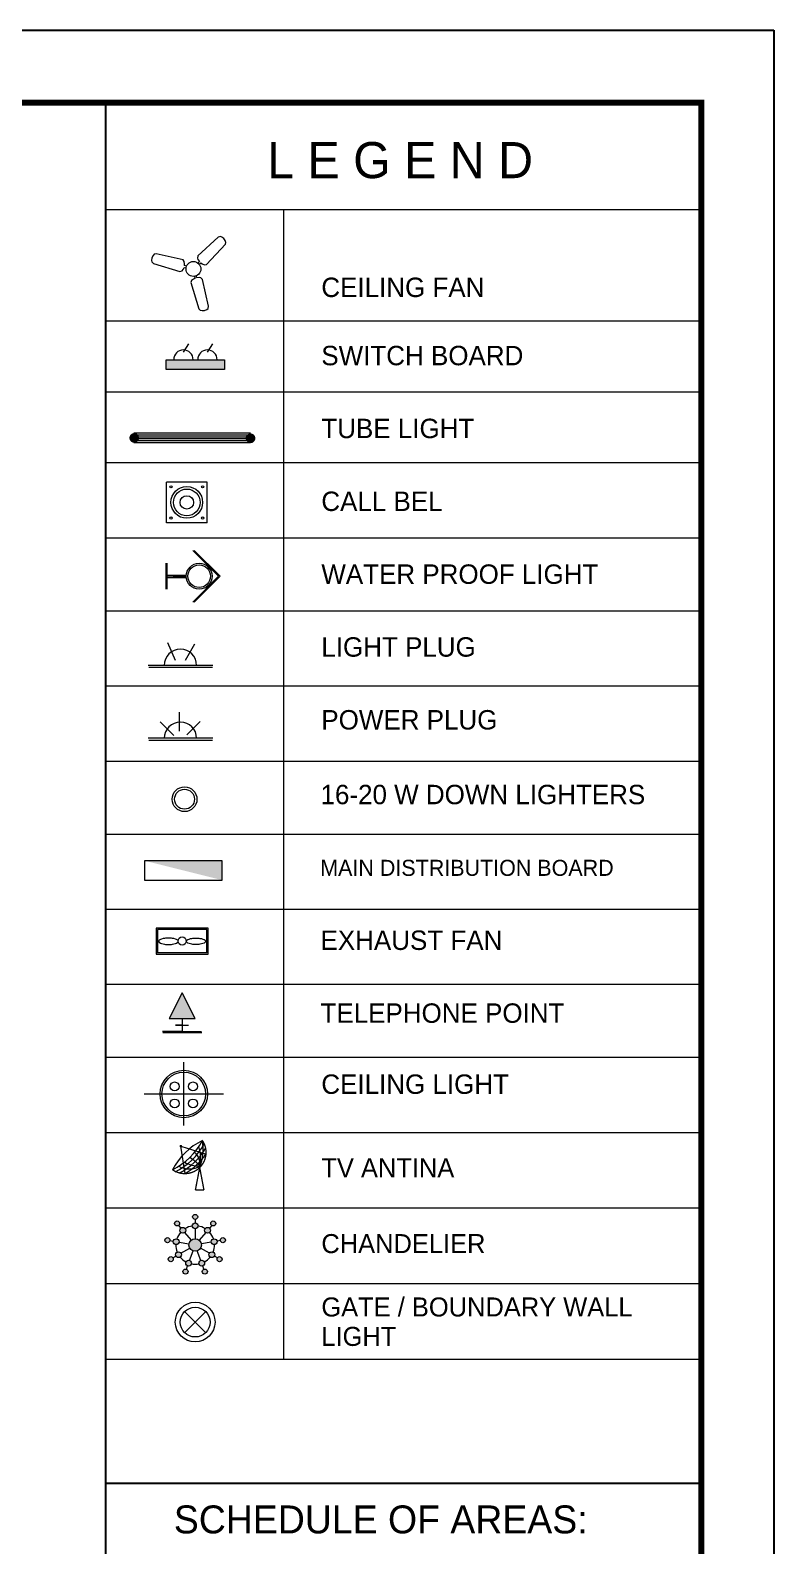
# Model space of a CAD drawing. Extents: x 10753 to 18704, y -5361 to 1140.
# Drawn here: x 16831.5 to 17020.3, y -2391.3 to -2006.2 of the extents above; entities that cross this region are included whole.
import ezdxf
from ezdxf.enums import TextEntityAlignment as Align

# ---------------------------------------------------------------- set-up
doc = ezdxf.new("R2010")
doc.units = 0
doc.header["$LTSCALE"] = 30
doc.header["$MEASUREMENT"] = 0
doc.layers.get('0').update_dxf_attribs({"linetype": 'CONTINUOUS'})
doc.layers.add('BARS', color=1, linetype='CONTINUOUS', lineweight=18)
for name, color, linetype in [('ID-TXT', 3, 'CONTINUOUS'), ('SEAL', 1, 'CONTINUOUS'), ('WL', 9, 'CONTINUOUS')]:
    doc.layers.add(name, color=color, linetype=linetype)
doc.styles.add('ROMAND', font='stylu.ttf', dxfattribs={"height": 2})
doc.styles.add('SEAL TEXT', font='stylu.ttf', dxfattribs={"height": 6})
doc.styles.add('SMALL-DIM', font='stylu.ttf', dxfattribs={"height": 2})

# ---------------------------------------------------------------- blocks, each defined once
blk = doc.blocks.new('TL')
for p, q in [((-6, 0), (6, 0)), ((-6, 0), (6, 0)), ((-6, -0.2), (6, -0.2)), ((-6, -0.4), (6, -0.4)), ((-6, -0.6), (6, -0.6)), ((-6, -0.8), (6, -0.8)), ((-6, -1), (6, -1))]:
    blk.add_line(p, q)
at = {"const_width": 0.5}
for points in [[(-6.25, -0.47, 1), (-5.75, -0.47, 1)], [(5.72, -0.51, 1), (6.22, -0.51, 1)]]:
    blk.add_lwpolyline(points, format="xyb", close=True, dxfattribs=at)
blk = doc.blocks.new('EF')
for p, q in [((-2, 4), (-2, -4)), ((2, 4), (-2, 4)), ((-1.8, -3.78), (-1.8, 3.86)), ((1.8, 3.82), (-1.8, 3.82)), ((1.8, -3.78), (1.8, 3.82)), ((2, -4), (2, 4)), ((-2, -4), (2, -4)), ((-1.8, -3.78), (1.8, -3.78))]:
    blk.add_line(p, q)
for points in [[(-0.54, 2.12, 0.034314), (-0.49, 1.5, 0.046169), (-0.39, 1.06, 0.089204), (-0.19, 0.69, 0.22708), (-0.04, 0.62, 0.22708), (0.12, 0.69, 0.089204), (0.32, 1.06, 0.046169), (0.42, 1.5, 0.034314), (0.46, 2.12, 0.034314), (0.42, 2.73, 0.046169), (0.32, 3.18, 0.089204), (0.12, 3.55, 0.22708), (-0.04, 3.62, 0.22708), (-0.19, 3.55, 0.089204), (-0.39, 3.18, 0.046169), (-0.49, 2.73, 0.034314)], [(-0.54, -2.12, -0.034314), (-0.49, -1.5, -0.046169), (-0.39, -1.06, -0.089204), (-0.19, -0.69, -0.22708), (-0.04, -0.62, -0.22708), (0.12, -0.69, -0.089204), (0.32, -1.06, -0.046169), (0.42, -1.5, -0.034314), (0.46, -2.12, -0.034314), (0.42, -2.73, -0.046169), (0.32, -3.18, -0.089204), (0.12, -3.55, -0.22708), (-0.04, -3.62, -0.22708), (-0.19, -3.55, -0.089204), (-0.39, -3.18, -0.046169), (-0.49, -2.73, -0.034314)]]:
    blk.add_lwpolyline(points, format="xyb", close=True)
blk.add_circle((0, 0), 0.63)
blk = doc.blocks.new('TP')
for p, q in [((-0.2, -3.03), (-0.2, 2.99)), ((0, 3), (0, -3)), ((0, 0), (0, 3)), ((2, 0), (0, 0)), ((1, 1), (1, -1)), ((1, 0), (1, 1)), ((2, 2), (2, 1)), ((6, 0), (2, 2)), ((2, 1), (2, -2)), ((2, -2), (6, 0))]:
    blk.add_line(p, q)
blk.add_solid([(2, -2), (6, 0), (2, 2)])
blk = doc.blocks.new('CL')
for p, q in [((0, -4), (0, 4)), ((-5, 0), (5, 0))]:
    blk.add_line(p, q)
for centre, radius in [((0, 0), 3), ((0, 0), 2.76), ((-1.16, 0.95), 0.56), ((1.16, 0.95), 0.56), ((-1.16, -1.2), 0.56), ((1.16, -1.2), 0.56)]:
    blk.add_circle(centre, radius)
blk = doc.blocks.new('mdb')
for p, q in [((0, 12), (0, 0)), ((3, 12), (0, 12)), ((3, 0), (3, 12)), ((0, 0), (3, 0))]:
    blk.add_line(p, q)
blk.add_solid([(0, 0), (3, 0), (3, 12)])
blk = doc.blocks.new('3P')
for p, q in [((-0.133, -1.987), (-0.133, 1.957)), ((0, -2), (0, 2)), ((0.17, 0.398), (1.017, 1.245)), ((0.44, 0.048), (1.611, 0.048)), ((0.217, -0.387), (1.045, -1.216))]:
    blk.add_line(p, q)
blk.add_arc((0, 0), 1, 270, 90)
blk = doc.blocks.new('2P')
for p, q in [((-0.133, -1.987), (-0.133, 1.957)), ((0, -2), (0, 2)), ((0.304, 0.308), (1.401, 0.786)), ((0.314, -0.313), (1.337, -0.885))]:
    blk.add_line(p, q)
blk.add_arc((0, 0), 1, 270, 90)
blk = doc.blocks.new('WL')
for p, q in [((-0.13, 2), (-0.13, -2)), ((0, 2), (0, -2)), ((0, 0), (0, 2)), ((3, 0), (0, 0)), ((0.02, 0.18), (3, 0.18)), ((1, 0), (3, 0)), ((0.02, -0.18), (3, -0.18))]:
    blk.add_line(p, q)
for radius in [2, 1.75]:
    blk.add_circle((5, 0), radius)
blk = doc.blocks.new('WPL')
for p, q in [((8, 0), (4, 4)), ((8.23, 0), (4.23, 4)), ((4, -4), (8, 0)), ((4.23, -4), (8.23, 0))]:
    blk.add_line(p, q)
blk.add_blockref('WL', (0, 0))
blk = doc.blocks.new('CB')
for p, q in [((-2.56, -2.56), (-2.56, 2.56)), ((-2.56, 2.56), (2.56, 2.56)), ((2.56, -2.56), (2.56, 2.56)), ((-2.56, -2.56), (2.56, -2.56))]:
    blk.add_line(p, q)
for centre, radius in [((-1.97, 2), 0.146), ((0, 0), 2), ((1.97, 2), 0.146), ((0, 0), 1.69), ((0, 0), 0.853), ((-1.97, -2), 0.146), ((1.97, -2), 0.146)]:
    blk.add_circle(centre, radius)
blk = doc.blocks.new('SB')
for p, q in [((0, 6), (1, 6)), ((0, 0), (0, 6)), ((1, 6), (1, 0)), ((1.79, 4.2), (2.63, 3.67)), ((1.79, 1.73), (2.63, 1.2)), ((1, 0), (0, 0))]:
    blk.add_line(p, q)
for centre in [(1, 4.22), (1, 1.75)]:
    blk.add_arc(centre, 1, 270, 90)
blk.add_solid([(0, 0), (1, 0), (0, 6), (1, 6)])
blk = doc.blocks.new('11PFAN01')
at = {"color": 0, "linetype": 'ByBlock'}
for p, q in [((-5.91, 15.96), (-6.12, 15.11)), ((-6.12, 15.11), (-3.7, 4.21)), ((-5.46, 16.37), (-5.91, 15.96)), ((-4.48, 16.8), (-5.46, 16.37)), ((-3.51, 16.82), (-4.48, 16.8)), ((-2.75, 16.71), (-3.51, 16.82)), ((-2.22, 16.16), (-2.75, 16.71)), ((1.1, 5.49), (-2.22, 16.16)), ((-3.7, 4.21), (-2.99, 3.61)), ((-2.99, 3.61), (-2.34, 3.48)), ((-2.34, 3.48), (-1.35, 3.61)), ((-1.35, 3.61), (-1.1, 2.73)), ((-0.62, 3.82), (-0.05, 4.13)), ((-0.38, 2.93), (-0.62, 3.82)), ((-0.05, 4.13), (0.72, 4.68)), ((0.72, 4.68), (1.1, 5.49)), ((4.18, 0.28), (3.8, -0.63)), ((4.62, 0.78), (4.18, 0.28)), ((5.49, 1.1), (4.62, 0.78)), ((16.15, -2.26), (5.49, 1.1)), ((-5.31, -1.8), (-12.89, -10)), ((-10.03, -12.86), (-1.79, -5.31)), ((-4.41, -1.72), (-5.31, -1.8)), ((-3.55, -2.11), (-4.41, -1.72)), ((-3, -2.45), (-3.55, -2.11)), ((-2.34, -1.8), (-3, -2.45)), ((-2.45, -2.98), (-1.82, -2.32)), ((-1.84, -3.76), (-2.45, -2.98)), ((-1.63, -4.39), (-1.84, -3.76)), ((-1.79, -5.31), (-1.63, -4.39)), ((2.73, -1.13), (3.62, -1.37)), ((3.8, -0.63), (2.92, -0.41)), ((3.62, -1.37), (3.6, -2.02)), ((3.6, -2.02), (3.69, -2.96)), ((3.69, -2.96), (4.21, -3.7)), ((4.21, -3.7), (15.11, -6.16)), ((15.11, -6.16), (15.85, -5.98)), ((15.85, -5.98), (16.32, -5.37)), ((16.78, -2.86), (16.15, -2.26)), ((16.32, -5.37), (16.79, -4.52)), ((16.9, -3.46), (16.78, -2.86)), ((16.79, -4.52), (16.9, -3.46)), ((-12.89, -10), (-13.1, -10.74)), ((-13.1, -10.74), (-12.81, -11.44)), ((-12.81, -11.44), (-12.31, -12.28)), ((-12.31, -12.28), (-11.45, -12.91)), ((-11.45, -12.91), (-10.87, -13.1)), ((-10.87, -13.1), (-10.03, -12.86))]:
    blk.add_line(p, q, dxfattribs=at)
blk.add_circle((0, 0), 3, dxfattribs=at)
blk = doc.blocks.new('DISH')
for p, q in [((-0.51, 3.15), (4.23, 1.64)), ((0.33, -2.03), (-0.51, 3.15))]:
    blk.add_line(p, q)
at = {"const_width": 0.25}
blk.add_lwpolyline([(-2.08, -1.29, 0.835288), (3.55, 4.21, 0.835288)], format="xyb", dxfattribs=at)
blk.add_lwpolyline([(-0.64, 3.15, 1), (-0.39, 3.15, 1)], format="xyb", close=True, dxfattribs=at)
for points in [[(3.04, -0.89), (2.22, -5.15)], [(3.04, -0.89), (3.85, -5.15)]]:
    blk.add_lwpolyline(points, dxfattribs=at)
blk.add_lwpolyline([(3.85, -5.15), (2.22, -5.15)])
for centre, radius, start, end in [((9.18, -7.17), 12.7, 116.3087, 152.407), ((-7.71, 10.1), 12.7, 296.3087, 332.407), ((-7.22, 9.7), 12.7, 296.3087, 331.1304), ((-4.33, 0.79), 7.55, 347.1666, 17.5568), ((-6.15, 2.62), 9.83, 339.1084, 9.3505), ((-6.67, 9.34), 12.7, 297.7801, 328.5558), ((2.61, 4.15), 4.7, 238.7814, 275.8089), ((-6.24, 8.85), 12.7, 301.1426, 325.4613), ((-8.95, -13.51), 17.71, 46.4989, 55.141), ((-0.01, -0.3), 3.11, 349.0787, 47.6791), ((1.07, 3.01), 4.15, 241.461, 300.1186)]:
    blk.add_arc(centre, radius, start, end)
blk = doc.blocks.new('GL')
for p, q in [((-2, 2), (2, -2)), ((-2, -2), (2, 2))]:
    blk.add_line(p, q)
for radius in [4, 3]:
    blk.add_circle((0, 0), radius)

msp = doc.modelspace()

# ---------------------------------------------------------------- hatches: boundary and pattern name
at = {"layer": 'BARS', "ltscale": 8}
h = msp.add_hatch(color=256, dxfattribs=at)
h.paths.add_polyline_path([(16872.7466, -2307.75765, 1), (16874.02712, -2307.75765, 1)])
h.paths.add_polyline_path([(16872.64904, -2310.03155, 1), (16874.12468, -2310.03155, 1)])
h.paths.add_polyline_path([(16871.79443, -2314.92643, 1), (16874.9793, -2314.92643, 1)])
h = msp.add_hatch(color=256, dxfattribs=at)
h.paths.add_polyline_path([(16878.63512, -2309.43483, 1), (16877.3546, -2309.43483, 1)])
h.paths.add_polyline_path([(16879.80647, -2313.68158, 1), (16881.08699, -2313.68158, 1)])
h.paths.add_polyline_path([(16878.95494, -2318.51082, 1), (16880.23546, -2318.51082, 1)])
h.paths.add_polyline_path([(16876.47899, -2321.66287, 1), (16875.19847, -2321.66287, 1)])
h.paths.add_polyline_path([(16869.41912, -2309.43483, 1), (16868.1386, -2309.43483, 1)])
h.paths.add_polyline_path([(16865.68674, -2313.68158, 1), (16866.96726, -2313.68158, 1)])
h.paths.add_polyline_path([(16866.53826, -2318.51082, 1), (16867.81878, -2318.51082, 1)])
h.paths.add_polyline_path([(16870.29474, -2321.66287, 1), (16871.57526, -2321.66287, 1)])
h = msp.add_hatch(color=256, dxfattribs=at)
h.paths.add_polyline_path([(16877.27105, -2311.17673, 1), (16875.79541, -2311.17673, 1)])
h.paths.add_polyline_path([(16878.9452, -2314.07644, 1), (16877.46956, -2314.07644, 1)])
h.paths.add_polyline_path([(16878.36377, -2317.37387, 1), (16876.88813, -2317.37387, 1)])
h.paths.add_polyline_path([(16875.79883, -2319.52611, 1), (16874.32319, -2319.52611, 1)])
h.paths.add_polyline_path([(16872.45054, -2319.52611, 1), (16870.97489, -2319.52611, 1)])
h.paths.add_polyline_path([(16869.88559, -2317.37387, 1), (16868.40995, -2317.37387, 1)])
h.paths.add_polyline_path([(16869.30417, -2314.07644, 1), (16867.82852, -2314.07644, 1)])
h.paths.add_polyline_path([(16870.97832, -2311.17673, 1), (16869.50267, -2311.17673, 1)])

# ---------------------------------------------------------------- linework, layer by layer
for p, q in [((16850.59485, -2051.66159), (17001.94157, -2051.66159)), ((16895.81649, -2051.66159), (16895.81649, -2344.05762)), ((16850.59485, -2080.0351), (17001.94157, -2080.0351)), ((16850.59485, -2098.04136), (17001.94157, -2098.04136)), ((16850.59485, -2116.04763), (17001.94157, -2116.04763)), ((16850.59485, -2135.14518), (17001.94157, -2135.14518)), ((16850.59485, -2153.69708), (17001.94157, -2153.69708)), ((16850.59485, -2172.79464), (17001.94157, -2172.79464)), ((16850.59485, -2191.89219), (17001.94157, -2191.89219)), ((16850.59485, -2210.4441), (17001.94157, -2210.4441)), ((16850.59485, -2229.54166), (17001.94157, -2229.54166)), ((16850.59485, -2248.63921), (17001.94157, -2248.63921)), ((16850.59485, -2267.19111), (17001.94157, -2267.19111)), ((16850.59485, -2286.28867), (17001.94157, -2286.28867)), ((17001.94157, -2305.54499), (16850.59485, -2305.54499)), ((16869.19041, -2309.92529), (16869.76623, -2310.61153)), ((16873.38686, -2308.39791), (16873.38686, -2309.29373)), ((16873.38686, -2310.76937), (16873.38686, -2313.33399)), ((16877.58331, -2309.92529), (16877.00749, -2310.61153)), ((16866.95753, -2313.79276), (16867.83973, -2313.94832)), ((16869.29296, -2314.20456), (16871.81862, -2314.6499)), ((16870.71476, -2311.74194), (16872.36326, -2313.70655)), ((16876.05897, -2311.74194), (16874.41046, -2313.70655)), ((16877.48077, -2314.20456), (16874.95511, -2314.6499)), ((16879.8162, -2313.79276), (16878.93399, -2313.94832)), ((16867.733, -2318.19069), (16868.5088, -2317.74278)), ((16869.78674, -2317.00496), (16872.00777, -2315.72265)), ((16871.96506, -2318.83279), (16872.84222, -2316.42283)), ((16874.80866, -2318.83279), (16873.93151, -2316.42283)), ((16876.98698, -2317.00496), (16874.76595, -2315.72265)), ((16879.04072, -2318.19069), (16878.26492, -2317.74278)), ((16871.15398, -2321.06123), (16871.46036, -2320.21944)), ((16875.61975, -2321.06123), (16875.31336, -2320.21944)), ((17001.94157, -2324.8013), (16850.59485, -2324.8013)), ((17001.94157, -2344.05762), (16850.59485, -2344.05762))]:
    msp.add_line(p, q, dxfattribs=at)
for centre, radius in [((16870.68095, -2201.59925), 3.15719), ((16870.68095, -2201.59925), 2.52575), ((16873.38686, -2307.75765), 0.64026), ((16868.77886, -2309.43483), 0.64026), ((16870.24049, -2311.17673), 0.73782), ((16873.38686, -2310.03155), 0.73782), ((16876.53323, -2311.17673), 0.73782), ((16877.99486, -2309.43483), 0.64026), ((16866.327, -2313.68158), 0.64026), ((16868.56635, -2314.07644), 0.73782), ((16873.38686, -2314.92643), 1.59244), ((16878.20738, -2314.07644), 0.73782), ((16880.44673, -2313.68158), 0.64026), ((16867.17852, -2318.51082), 0.64026), ((16869.14777, -2317.37387), 0.73782), ((16871.71271, -2319.52611), 0.73782), ((16875.06101, -2319.52611), 0.73782), ((16877.62595, -2317.37387), 0.73782), ((16879.5952, -2318.51082), 0.64026), ((16870.935, -2321.66287), 0.64026), ((16875.83873, -2321.66287), 0.64026)]:
    msp.add_circle(centre, radius, dxfattribs=at)
for start, end in [(98.6445803, 121.3554197), (58.6445803, 81.3554197), (178.6445803, 201.3554197), (138.6445803, 161.3554197), (18.6445803, 41.3554197), (338.6445803, 1.3554197), (218.6445803, 241.3554197), (298.6445803, 321.3554197), (258.6445803, 281.3554197)]:
    msp.add_arc((16873.38686, -2314.92643), 4.89488, start, end, dxfattribs=at)
at = {"layer": 'SEAL', "color": 1}
for p, q in [((16850.59485, -2024.53624), (16850.59485, -2796.62382)), ((17001.94157, -2375.56726), (16850.59485, -2375.56726))]:
    msp.add_line(p, q, dxfattribs=at)
msp.add_lwpolyline([(17020.32461, -2006.1532), (17020.32461, -2815.00686), (15815.56292, -2815.00686), (15815.56292, -2006.1532)], close=True, dxfattribs=at)
at = {"layer": 'WL', "const_width": 1.53192}
msp.add_lwpolyline([(17001.94157, -2024.53624), (17001.94157, -2796.62382), (15833.94596, -2796.62382), (15833.94596, -2024.53624)], close=True, dxfattribs=at)

# ---------------------------------------------------------------- block references
at = {"layer": 'BARS', "ltscale": 8}
for name, p, xscale, yscale, zscale, rotation in [('11PFAN01', (16872.95039, -2066.80873), 0.6285743486758406, 0.6285743486758406, 0.6285743486758406, 180), ('SB', (16880.81514, -2092.34191), 2.466577582225188, 2.466577582225188, 2.466577582225188, 90), ('TL', (16872.64582, -2111.01483), 2.466577582226755, 2.466577582226755, 2.466577582226755, 180), ('CB', (16871.26612, -2126.15943), 2.011437915763838, 2.011437915763838, 2.011437915763838, 90), ('2P', (16869.64639, -2167.57275), 4.110962637042502, 4.110962637042502, 4.110962637042502, 90), ('3P', (16869.64639, -2186.10797), 4.110962637042502, 4.110962637042502, 4.110962637042502, 90), ('mdb', (16880.22981, -2222.15818), 1.644385054817836, 1.644385054817836, 1.644385054817836, 90), ('EF', (16870.09477, -2237.65751), 1.644385054817836, 1.644385054817836, 1.644385054817836, 90), ('TP', (16870.05969, -2260.66562), 1.644385054817836, 1.644385054817836, 1.644385054817836, 90)]:
    msp.add_blockref(name, p, dxfattribs=dict(at, xscale=xscale, yscale=yscale, zscale=zscale, rotation=rotation))
for name, p, xscale, yscale, zscale in [('WPL', (16866.18032, -2144.92251), 1.644385054815747, 1.644385054815747, 1.644385054815747), ('CL', (16870.50142, -2276.51601), 2.011437915764361, 2.011437915764361, 2.011437915764361), ('DISH', (16870.43976, -2294.03654), 1.347450049877719, 1.347450049877719, 1.347450049877719), ('GL', (16873.38686, -2334.50196), 1.262876581392633, 1.262876581392633, 1.262876581392633)]:
    msp.add_blockref(name, p, dxfattribs=dict(at, xscale=xscale, yscale=yscale, zscale=zscale))

# ---------------------------------------------------------------- texts
at = {"layer": 'BARS', "ltscale": 8, "style": 'SEAL TEXT'}
for s, height, p in [('CEILING FAN', 4.9331552, (16905.43477, -2073.95184)), ('SWITCH BOARD', 4.9331552, (16905.43477, -2091.29189)), ('TUBE LIGHT', 4.933155, (16905.43477, -2109.81535)), ('CALL BEL', 4.933155, (16905.43477, -2128.33881)), ('WATER PROOF LIGHT', 4.9331552, (16905.43477, -2146.85238)), ('LIGHT PLUG', 4.933155, (16905.43477, -2165.36595)), ('POWER PLUG', 4.933155, (16905.43477, -2183.87951)), ('16-20 W DOWN LIGHTERS', 4.9331552, (16905.22733, -2202.8733)), ('MAIN DISTRIBUTION BOARD', 4.0784746, (16905.14517, -2221.08096)), ('EXHAUST FAN', 4.9331552, (16905.22733, -2239.91032)), ('TELEPHONE POINT', 4.9331552, (16905.22733, -2258.43378)), ('CEILING LIGHT', 4.9331552, (16905.43477, -2276.49679)), ('TV ANTINA', 4.834985, (16905.4422, -2297.71883)), ('CHANDELIER', 4.834985, (16905.4422, -2316.97515)), ('GATE / BOUNDARY WALL', 4.8349854, (16905.4422, -2333.08056)), ('LIGHT', 4.834985, (16905.4422, -2340.56397))]:
    msp.add_text(s, height=height, dxfattribs=at).set_placement(p)
at = {"layer": 'ID-TXT', "style": 'SMALL-DIM'}
msp.add_text('L E G E N D', height=9.1779556, dxfattribs=at).set_placement((16925.44935, -2043.73884), align=Align.CENTER)
at = {"layer": 'SEAL', "color": 1, "style": 'ROMAND'}
msp.add_text('SCHEDULE OF AREAS:', height=7.1067447, dxfattribs=at).set_placement((16867.97232, -2388.21864))

doc.saveas('drawing.dxf')
